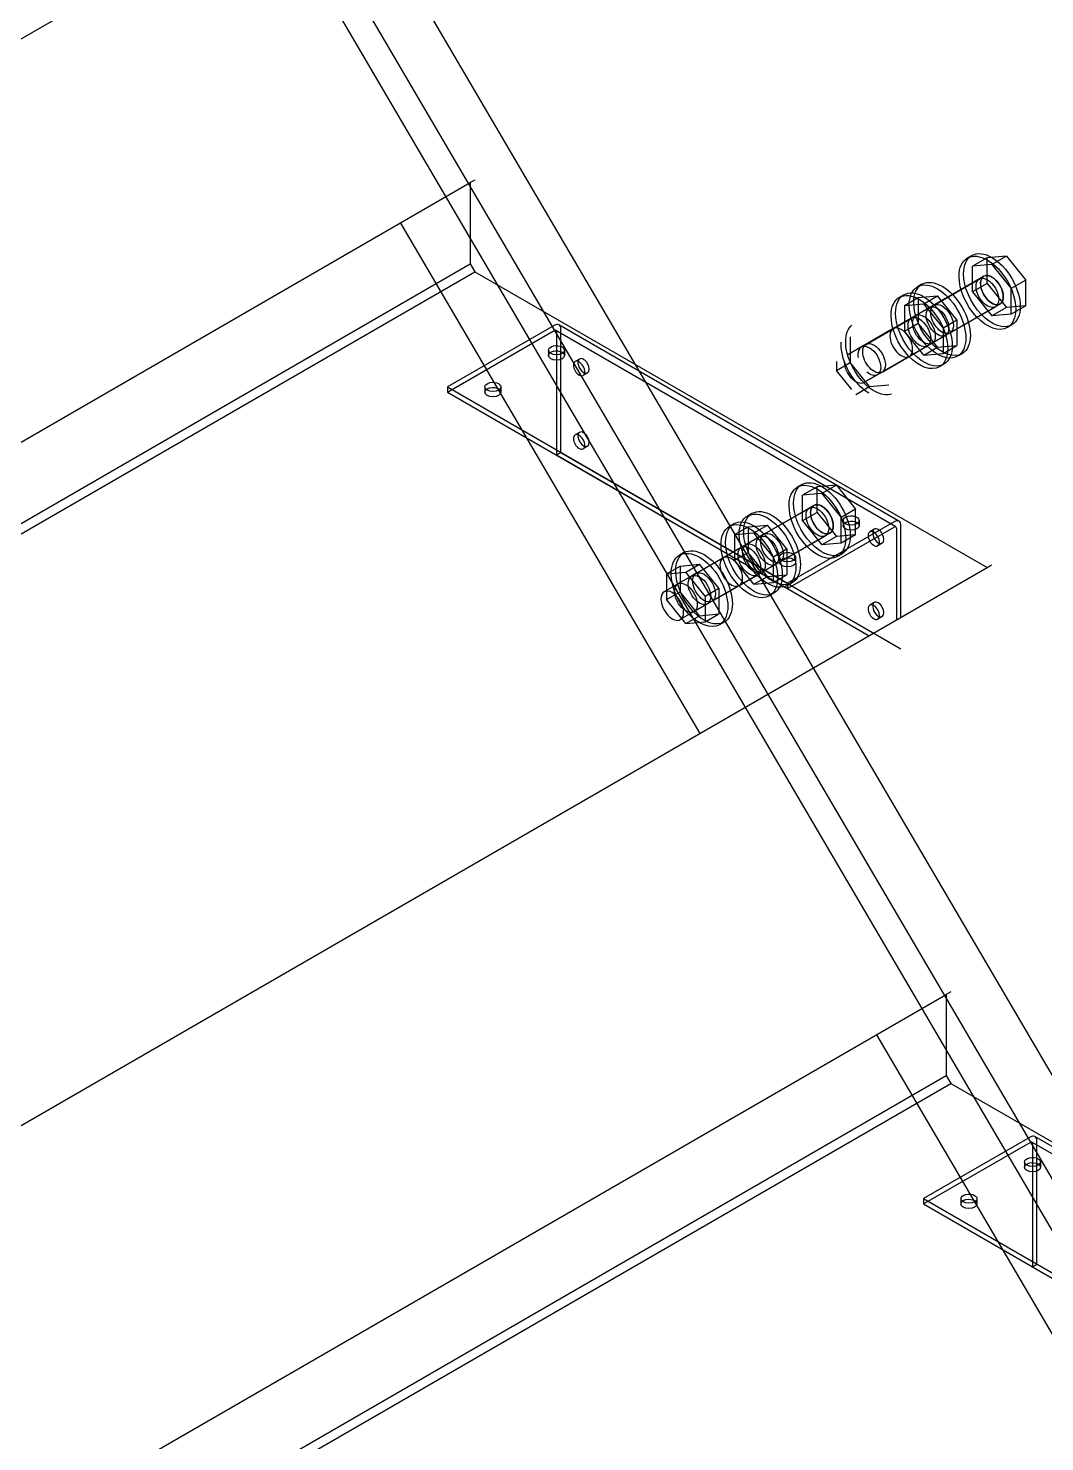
# Model space of a CAD drawing. Extents: x 0 to 316, y 0 to 723.
# Drawn here: x 183.2 to 246.6, y 104.8 to 192.9 of the extents above; entities that cross this region are included whole.
import ezdxf

# ---------------------------------------------------------------- set-up
doc = ezdxf.new("R2010")
doc.units = 0
doc.layers.get('0').update_dxf_attribs({"linetype": 'CONTINUOUS'})

msp = doc.modelspace()

# ---------------------------------------------------------------- linework, layer by layer
at = {"color": 253}
for p, q in [((99.0713, 379.917), (297.841, 41.1028)), ((96.2424, 378.284), (295.013, 39.4698)), ((94.8284, 377.469), (293.599, 38.6539)), ((121.416, 156.843), (213.34, 209.915)), ((211.077, 183.461), (210.794, 183.297)), ((118.87, 130.225), (210.794, 183.297)), ((210.794, 183.297), (210.794, 178.235)), ((206.433, 180.779), (225.111, 148.941)), ((118.87, 125.162), (210.794, 178.235)), ((210.794, 178.235), (211.077, 177.745)), ((242.087, 178.758), (241.804, 178.594)), ((243.041, 178.612), (242.135, 178.088)), ((243.337, 178.195), (242.135, 178.088)), ((242.135, 176.485), (242.135, 178.088)), ((244.242, 178.718), (243.041, 178.612)), ((243.041, 177.008), (243.041, 178.612)), ((244.242, 178.718), (243.337, 178.195)), ((243.337, 178.195), (244.538, 176.7)), ((244.242, 178.718), (245.444, 177.223)), ((119.154, 124.672), (211.077, 177.745)), ((211.077, 177.745), (243.038, 159.293)), ((242.836, 177.46), (237.18, 174.194)), ((239.725, 175.663), (242.554, 177.296)), ((242.836, 177.46), (242.554, 177.296)), ((245.444, 177.223), (244.538, 176.7)), ((245.444, 175.62), (245.444, 177.223)), ((237.844, 176.309), (237.561, 176.145)), ((238.975, 176.961), (238.693, 176.798)), ((243.041, 177.008), (242.135, 176.485)), ((242.135, 176.485), (243.337, 174.99)), ((243.041, 177.008), (244.242, 175.513)), ((244.538, 175.098), (244.538, 176.7)), ((237.892, 175.638), (238.74, 176.129)), ((237.892, 175.638), (239.094, 175.747)), ((237.892, 175.638), (237.892, 174.037)), ((243.837, 175.727), (238.18, 172.461)), ((239.442, 175.499), (238.593, 175.01)), ((238.74, 176.129), (239.943, 176.236)), ((238.74, 176.129), (238.74, 174.526)), ((239.094, 175.747), (239.943, 176.236)), ((240.295, 174.25), (239.094, 175.747)), ((239.725, 175.663), (239.442, 175.499)), ((241.144, 174.741), (239.943, 176.236)), ((240.725, 173.93), (243.555, 175.563)), ((244.242, 175.513), (243.337, 174.99)), ((243.837, 175.727), (243.555, 175.563)), ((245.444, 175.62), (244.242, 175.513)), ((245.444, 175.62), (244.538, 175.098)), ((235.483, 173.214), (238.311, 174.847)), ((238.593, 175.01), (238.311, 174.847)), ((240.295, 174.25), (241.144, 174.741)), ((241.144, 174.741), (241.144, 173.138)), ((244.538, 175.098), (243.337, 174.99)), ((216.027, 174.397), (209.381, 170.56)), ((209.381, 170.233), (216.027, 174.07)), ((237.339, 161.833), (216.128, 174.081)), ((216.169, 173.99), (216.169, 166.314)), ((237.539, 162.18), (216.327, 174.428)), ((216.451, 166.477), (216.451, 174.152)), ((237.18, 174.194), (234.352, 172.561)), ((234.498, 173.68), (234.498, 172.075)), ((237.892, 174.037), (238.74, 174.526)), ((239.094, 172.54), (237.892, 174.037)), ((239.943, 173.03), (238.74, 174.526)), ((240.443, 173.768), (239.594, 173.277)), ((240.295, 174.25), (240.295, 172.649)), ((240.725, 173.93), (240.443, 173.768)), ((244.586, 174.428), (244.304, 174.264)), ((215.669, 172.846), (215.669, 172.519)), ((216.668, 172.846), (216.668, 172.519)), ((235.199, 173.05), (234.352, 172.561)), ((235.483, 173.214), (235.199, 173.05)), ((236.482, 171.482), (239.311, 173.115)), ((239.094, 172.54), (239.943, 173.03)), ((239.594, 173.277), (239.311, 173.115)), ((239.943, 173.03), (241.144, 173.138)), ((240.295, 172.649), (241.144, 173.138)), ((217.616, 172.299), (217.332, 172.136)), ((233.649, 172.154), (233.649, 171.587)), ((233.649, 171.587), (234.498, 172.075)), ((235.7, 170.582), (234.498, 172.075)), ((238.18, 172.461), (235.351, 170.828)), ((239.094, 172.54), (240.295, 172.649)), ((240.344, 171.978), (240.061, 171.815)), ((241.475, 172.631), (241.192, 172.468)), ((218.116, 171.433), (217.832, 171.271)), ((234.605, 170.397), (233.649, 171.587)), ((236.2, 171.318), (235.351, 170.828)), ((236.482, 171.482), (236.2, 171.318)), ((209.381, 170.56), (230.592, 158.312)), ((209.381, 170.56), (209.381, 170.233)), ((209.381, 170.233), (230.592, 157.985)), ((211.708, 170.56), (211.708, 170.233)), ((212.708, 170.56), (212.708, 170.233)), ((234.851, 170.091), (235.7, 170.582)), ((235.7, 170.582), (236.901, 170.688)), ((217.616, 167.726), (217.332, 167.564)), ((218.116, 166.86), (217.832, 166.697)), ((216.169, 166.314), (216.451, 166.477)), ((216.169, 166.314), (235.684, 155.046)), ((216.451, 166.477), (237.663, 154.23)), ((231.48, 164.469), (231.197, 164.306)), ((232.434, 164.323), (231.528, 163.799)), ((233.635, 164.429), (232.434, 164.323)), ((232.434, 162.719), (232.434, 164.323)), ((233.635, 164.429), (232.73, 163.907)), ((233.635, 164.429), (234.837, 162.934)), ((232.23, 163.171), (226.573, 159.905)), ((232.73, 163.907), (231.528, 163.799)), ((231.528, 162.198), (231.528, 163.799)), ((232.23, 163.171), (231.947, 163.007)), ((232.73, 163.907), (233.932, 162.411)), ((228.369, 162.673), (228.086, 162.509)), ((229.118, 161.374), (231.947, 163.007)), ((232.434, 162.719), (231.528, 162.198)), ((231.528, 162.198), (232.73, 160.701)), ((232.434, 162.719), (233.635, 161.225)), ((234.837, 162.934), (233.932, 162.411)), ((233.932, 160.809), (233.932, 162.411)), ((234.053, 162.231), (234.053, 161.906)), ((234.837, 161.331), (234.837, 162.934)), ((235.053, 162.231), (235.053, 161.906)), ((227.237, 162.019), (226.955, 161.856)), ((227.285, 161.35), (228.134, 161.841)), ((227.285, 161.35), (228.487, 161.458)), ((227.285, 161.35), (227.285, 159.748)), ((233.23, 161.439), (227.573, 158.173)), ((228.134, 161.841), (229.336, 161.947)), ((228.134, 161.841), (228.134, 160.237)), ((228.487, 161.458), (229.336, 161.947)), ((229.69, 159.963), (228.487, 161.458)), ((229.118, 161.374), (228.836, 161.21)), ((230.537, 160.452), (229.336, 161.947)), ((237.24, 162.15), (230.592, 158.312)), ((230.592, 157.985), (237.24, 161.823)), ((233.23, 161.439), (232.948, 161.276)), ((234.837, 161.331), (233.635, 161.225)), ((234.837, 161.331), (233.932, 160.809)), ((236, 161.684), (235.718, 161.521)), ((237.381, 161.742), (237.381, 156.026)), ((237.663, 156.19), (237.663, 161.906)), ((224.876, 158.924), (227.704, 160.557)), ((227.987, 160.721), (227.704, 160.557)), ((228.836, 161.21), (227.987, 160.721)), ((229.69, 159.963), (230.537, 160.452)), ((230.119, 159.643), (232.948, 161.276)), ((230.537, 160.452), (230.537, 158.849)), ((233.635, 161.225), (232.73, 160.701)), ((233.932, 160.809), (232.73, 160.701)), ((236.5, 160.818), (236.216, 160.656)), ((226.573, 159.905), (222.896, 157.781)), ((224.125, 160.223), (223.843, 160.061)), ((227.285, 159.748), (228.134, 160.237)), ((228.487, 158.253), (227.285, 159.748)), ((229.336, 158.742), (228.134, 160.237)), ((229.69, 159.963), (229.69, 158.359)), ((230.119, 159.643), (229.836, 159.479)), ((230.094, 159.945), (230.094, 159.618)), ((231.093, 159.945), (231.093, 159.618)), ((233.98, 160.139), (233.697, 159.977)), ((151.114, 106.221), (243.038, 159.293)), ((223.042, 158.9), (223.891, 159.391)), ((223.042, 158.9), (224.245, 159.008)), ((223.042, 158.9), (223.042, 157.299)), ((224.593, 158.761), (223.745, 158.272)), ((223.891, 159.391), (225.093, 159.498)), ((223.891, 159.391), (223.891, 157.787)), ((224.245, 159.008), (225.093, 159.498)), ((225.447, 157.512), (224.245, 159.008)), ((224.876, 158.924), (224.593, 158.761)), ((226.296, 158.002), (225.093, 159.498)), ((225.875, 157.193), (228.705, 158.826)), ((228.487, 158.253), (229.336, 158.742)), ((228.987, 158.988), (228.705, 158.826)), ((229.836, 159.479), (228.987, 158.988)), ((229.336, 158.742), (230.537, 158.849)), ((229.69, 158.359), (230.537, 158.849)), ((243.038, 159.293), (243.321, 159.456)), ((223.042, 157.299), (223.891, 157.787)), ((225.093, 156.293), (223.891, 157.787)), ((227.573, 158.173), (223.897, 156.049)), ((225.447, 157.512), (226.296, 158.002)), ((226.296, 158.002), (226.296, 156.399)), ((228.487, 158.253), (229.69, 158.359)), ((230.868, 158.344), (230.586, 158.18)), ((230.592, 158.312), (230.592, 157.985)), ((224.245, 155.803), (223.042, 157.299)), ((225.593, 157.029), (224.744, 156.539)), ((225.447, 157.512), (225.447, 155.91)), ((225.875, 157.193), (225.593, 157.029)), ((229.737, 157.689), (229.454, 157.526)), ((236, 157.113), (235.718, 156.949)), ((224.245, 155.803), (225.093, 156.293)), ((225.093, 156.293), (226.296, 156.399)), ((225.447, 155.91), (226.296, 156.399)), ((236.5, 156.246), (236.216, 156.083)), ((224.245, 155.803), (225.447, 155.91)), ((226.627, 155.893), (226.343, 155.731)), ((148.569, 79.6025), (240.492, 132.675)), ((240.776, 132.837), (240.492, 132.675)), ((240.492, 132.675), (240.492, 127.612)), ((236.131, 130.156), (254.809, 98.3188)), ((148.569, 74.5395), (240.492, 127.612)), ((148.851, 74.0502), (240.776, 127.123)), ((240.492, 127.612), (240.776, 127.123)), ((240.776, 127.123), (272.737, 108.669)), ((245.725, 123.774), (239.079, 119.937)), ((239.079, 119.611), (245.725, 123.449)), ((267.038, 111.21), (245.825, 123.457)), ((267.237, 111.556), (246.025, 123.804)), ((246.149, 115.854), (246.149, 123.529)), ((245.867, 123.366), (245.867, 115.692)), ((245.366, 122.224), (245.366, 121.896)), ((246.367, 122.224), (246.367, 121.896)), ((239.079, 119.937), (260.292, 107.69)), ((239.079, 119.937), (239.079, 119.611)), ((241.408, 119.937), (241.408, 119.611)), ((242.407, 119.937), (242.407, 119.611)), ((239.079, 119.611), (260.292, 107.363)), ((245.867, 115.692), (246.149, 115.854)), ((245.867, 115.692), (265.383, 104.424)), ((246.149, 115.854), (267.363, 103.608))]:
    msp.add_line(p, q, dxfattribs=at)
for points in [[(241.804, 178.594), (242.493, 178.993), (243.612, 178.347), (244.304, 177.151)], [(242.087, 178.758), (242.777, 179.156), (243.896, 178.51), (244.586, 177.315)], [(241.286, 177.45), (241.286, 177.992), (241.472, 178.404), (241.804, 178.594)], [(241.569, 177.614), (241.569, 178.156), (241.755, 178.566), (242.087, 178.758)], [(238.693, 176.798), (239.383, 177.198), (240.502, 176.55), (241.192, 175.355)], [(238.975, 176.961), (239.666, 177.36), (240.785, 176.714), (241.475, 175.518)], [(242.376, 174.934), (241.718, 175.631), (241.286, 176.625), (241.286, 177.45)], [(242.66, 175.098), (242, 175.795), (241.569, 176.789), (241.569, 177.614)], [(242.347, 176.838), (242.347, 177.055), (242.42, 177.22), (242.554, 177.296)], [(242.347, 176.838), (242.347, 177.055), (242.42, 177.22), (242.554, 177.296)], [(242.554, 177.296), (242.83, 177.455), (243.277, 177.196), (243.555, 176.718)], [(242.554, 177.296), (242.83, 177.455), (243.277, 177.196), (243.555, 176.718)], [(242.63, 177.001), (242.63, 177.217), (242.704, 177.382), (242.836, 177.46)], [(242.668, 177.245), (242.644, 177.173), (242.63, 177.092), (242.63, 177.001)], [(242.804, 177.438), (242.743, 177.392), (242.697, 177.326), (242.668, 177.245)], [(242.836, 177.46), (242.825, 177.453), (242.814, 177.446), (242.804, 177.438)], [(242.836, 177.46), (243.114, 177.618), (243.561, 177.36), (243.837, 176.881)], [(243.2, 177.472), (243.062, 177.522), (242.936, 177.516), (242.836, 177.46)], [(243.472, 177.316), (243.384, 177.388), (243.291, 177.442), (243.2, 177.472)], [(243.87, 176.822), (243.767, 177.019), (243.628, 177.192), (243.472, 177.316)], [(244.586, 177.315), (245.277, 176.119), (245.277, 174.826), (244.586, 174.428)], [(237.326, 175.164), (237.326, 175.706), (237.512, 176.117), (237.844, 176.309)], [(237.561, 176.145), (238.252, 176.543), (239.371, 175.897), (240.061, 174.701)], [(237.844, 176.309), (238.534, 176.707), (239.653, 176.061), (240.344, 174.865)], [(238.175, 175.654), (238.175, 176.196), (238.361, 176.607), (238.693, 176.798)], [(238.458, 175.817), (238.458, 176.359), (238.645, 176.771), (238.975, 176.961)], [(242.783, 175.831), (242.52, 176.111), (242.347, 176.507), (242.347, 176.838)], [(242.783, 175.831), (242.52, 176.111), (242.347, 176.507), (242.347, 176.838)], [(243.065, 175.995), (242.802, 176.273), (242.63, 176.671), (242.63, 177.001)], [(242.63, 177.001), (242.63, 176.911), (242.644, 176.813), (242.668, 176.713)], [(242.668, 176.713), (242.697, 176.597), (242.743, 176.478), (242.804, 176.364)], [(242.804, 176.364), (242.907, 176.168), (243.047, 175.993), (243.2, 175.869)], [(243.555, 176.718), (243.83, 176.24), (243.83, 175.723), (243.555, 175.563)], [(243.555, 176.718), (243.83, 176.24), (243.83, 175.723), (243.555, 175.563)], [(243.837, 176.881), (244.113, 176.403), (244.113, 175.886), (243.837, 175.727)], [(244.005, 176.473), (243.976, 176.589), (243.929, 176.707), (243.87, 176.822)], [(244.005, 175.941), (244.057, 176.084), (244.057, 176.27), (244.005, 176.473)], [(244.304, 177.151), (244.995, 175.955), (244.995, 174.663), (244.304, 174.264)], [(237.043, 175), (237.043, 175.543), (237.229, 175.954), (237.561, 176.145)], [(239.266, 173.138), (238.604, 173.835), (238.175, 174.829), (238.175, 175.654)], [(239.548, 173.301), (238.888, 173.998), (238.458, 174.992), (238.458, 175.817)], [(239.234, 175.041), (239.234, 175.259), (239.31, 175.423), (239.442, 175.499)], [(239.234, 175.041), (239.234, 175.259), (239.31, 175.423), (239.442, 175.499)], [(239.442, 175.499), (239.72, 175.659), (240.166, 175.401), (240.443, 174.923)], [(239.442, 175.499), (239.72, 175.659), (240.166, 175.401), (240.443, 174.923)], [(239.518, 175.205), (239.518, 175.422), (239.593, 175.587), (239.725, 175.663)], [(239.518, 175.205), (239.518, 175.422), (239.593, 175.587), (239.725, 175.663)], [(239.725, 175.663), (240.002, 175.823), (240.448, 175.563), (240.725, 175.085)], [(239.725, 175.663), (240.002, 175.823), (240.448, 175.563), (240.725, 175.085)], [(241.475, 175.518), (242.165, 174.322), (242.165, 173.03), (241.475, 172.631)], [(243.555, 175.563), (243.352, 175.446), (243.047, 175.552), (242.783, 175.831)], [(243.555, 175.563), (243.352, 175.446), (243.047, 175.552), (242.783, 175.831)], [(243.837, 175.727), (243.634, 175.61), (243.33, 175.716), (243.065, 175.995)], [(243.2, 175.869), (243.291, 175.798), (243.384, 175.744), (243.472, 175.714)], [(243.472, 175.714), (243.61, 175.664), (243.736, 175.67), (243.837, 175.727)], [(243.837, 175.727), (243.848, 175.733), (243.859, 175.741), (243.87, 175.75)], [(243.87, 175.75), (243.929, 175.794), (243.976, 175.86), (244.005, 175.941)], [(238.135, 172.485), (237.474, 173.182), (237.043, 174.176), (237.043, 175)], [(238.419, 172.649), (237.757, 173.345), (237.326, 174.339), (237.326, 175.164)], [(238.104, 174.388), (238.104, 174.606), (238.179, 174.77), (238.311, 174.847)], [(238.104, 174.388), (238.104, 174.606), (238.179, 174.77), (238.311, 174.847)], [(238.311, 174.847), (238.587, 175.005), (239.034, 174.748), (239.311, 174.268)], [(238.311, 174.847), (238.587, 175.005), (239.034, 174.748), (239.311, 174.268)], [(238.387, 174.552), (238.387, 174.768), (238.461, 174.934), (238.593, 175.01)], [(238.387, 174.552), (238.387, 174.768), (238.461, 174.934), (238.593, 175.01)], [(238.822, 173.545), (238.559, 173.824), (238.387, 174.221), (238.387, 174.552)], [(238.822, 173.545), (238.559, 173.824), (238.387, 174.221), (238.387, 174.552)], [(238.593, 175.01), (238.87, 175.169), (239.318, 174.91), (239.594, 174.432)], [(238.593, 175.01), (238.87, 175.169), (239.318, 174.91), (239.594, 174.432)], [(239.673, 174.035), (239.408, 174.315), (239.234, 174.712), (239.234, 175.041)], [(239.673, 174.035), (239.408, 174.315), (239.234, 174.712), (239.234, 175.041)], [(239.955, 174.198), (239.691, 174.478), (239.518, 174.874), (239.518, 175.205)], [(239.955, 174.198), (239.691, 174.478), (239.518, 174.874), (239.518, 175.205)], [(240.061, 174.701), (240.751, 173.506), (240.751, 172.213), (240.061, 171.815)], [(240.344, 174.865), (241.034, 173.669), (241.034, 172.377), (240.344, 171.978)], [(240.443, 174.923), (240.719, 174.443), (240.719, 173.926), (240.443, 173.768)], [(240.443, 174.923), (240.719, 174.443), (240.719, 173.926), (240.443, 173.768)], [(240.725, 175.085), (241.002, 174.607), (241.002, 174.09), (240.725, 173.93)], [(240.725, 175.085), (241.002, 174.607), (241.002, 174.09), (240.725, 173.93)], [(241.192, 175.355), (241.883, 174.159), (241.883, 172.867), (241.192, 172.468)], [(244.304, 174.264), (243.798, 173.972), (243.038, 174.238), (242.376, 174.934)], [(244.586, 174.428), (244.081, 174.136), (243.321, 174.4), (242.66, 175.098)], [(216.327, 174.428), (216.247, 174.473), (216.14, 174.462), (216.027, 174.397)], [(216.128, 174.081), (216.1, 174.096), (216.064, 174.092), (216.027, 174.07)], [(216.169, 173.99), (216.169, 174.032), (216.154, 174.065), (216.128, 174.081)], [(216.451, 174.152), (216.451, 174.282), (216.406, 174.381), (216.327, 174.428)], [(234.216, 173.367), (234.216, 173.83), (234.351, 174.199), (234.599, 174.417)], [(237.18, 174.194), (237.047, 174.117), (236.973, 173.951), (236.973, 173.735)], [(236.973, 173.735), (236.973, 173.405), (237.145, 173.007), (237.409, 172.729)], [(238.18, 173.615), (237.905, 174.094), (237.455, 174.352), (237.18, 174.194)], [(238.541, 173.382), (238.277, 173.662), (238.104, 174.059), (238.104, 174.388)], [(238.541, 173.382), (238.277, 173.662), (238.104, 174.059), (238.104, 174.388)], [(239.311, 174.268), (239.587, 173.79), (239.587, 173.273), (239.311, 173.115)], [(239.311, 174.268), (239.587, 173.79), (239.587, 173.273), (239.311, 173.115)], [(239.594, 174.432), (239.869, 173.954), (239.869, 173.436), (239.594, 173.277)], [(239.594, 174.432), (239.869, 173.954), (239.869, 173.436), (239.594, 173.277)], [(240.443, 173.768), (240.24, 173.651), (239.936, 173.757), (239.673, 174.035)], [(240.443, 173.768), (240.24, 173.651), (239.936, 173.757), (239.673, 174.035)], [(240.725, 173.93), (240.523, 173.813), (240.218, 173.919), (239.955, 174.198)], [(240.725, 173.93), (240.523, 173.813), (240.218, 173.919), (239.955, 174.198)], [(215.669, 172.846), (215.669, 172.962), (215.79, 173.068), (215.977, 173.112)], [(216.169, 172.558), (215.892, 172.558), (215.669, 172.686), (215.669, 172.846)], [(215.669, 172.519), (215.669, 172.636), (215.79, 172.741), (215.977, 172.787)], [(215.977, 173.112), (216.163, 173.157), (216.378, 173.133), (216.522, 173.05)], [(215.977, 172.787), (216.163, 172.831), (216.378, 172.806), (216.522, 172.723)], [(216.668, 172.846), (216.668, 172.686), (216.444, 172.558), (216.169, 172.558)], [(216.522, 173.05), (216.615, 172.996), (216.668, 172.922), (216.668, 172.846)], [(233.932, 173.204), (233.932, 173.255), (233.934, 173.306), (233.937, 173.356)], [(235.664, 170.163), (234.702, 170.742), (233.932, 172.093), (233.932, 173.204)], [(235.215, 170.953), (234.604, 171.646), (234.216, 172.584), (234.216, 173.367)], [(234.993, 172.592), (234.993, 172.809), (235.067, 172.973), (235.199, 173.05)], [(234.993, 172.592), (234.993, 172.809), (235.067, 172.973), (235.199, 173.05)], [(235.199, 173.05), (235.476, 173.21), (235.924, 172.951), (236.2, 172.472)], [(235.199, 173.05), (235.476, 173.21), (235.924, 172.951), (236.2, 172.472)], [(235.277, 172.755), (235.277, 172.973), (235.35, 173.137), (235.483, 173.214)], [(235.277, 172.755), (235.277, 172.973), (235.35, 173.137), (235.483, 173.214)], [(235.483, 173.214), (235.759, 173.372), (236.207, 173.115), (236.482, 172.635)], [(235.483, 173.214), (235.759, 173.372), (236.207, 173.115), (236.482, 172.635)], [(238.18, 172.461), (238.456, 172.62), (238.456, 173.137), (238.18, 173.615)], [(239.311, 173.115), (239.109, 172.998), (238.804, 173.104), (238.541, 173.382)], [(239.311, 173.115), (239.109, 172.998), (238.804, 173.104), (238.541, 173.382)], [(239.594, 173.277), (239.391, 173.16), (239.088, 173.266), (238.822, 173.545)], [(239.594, 173.277), (239.391, 173.16), (239.088, 173.266), (238.822, 173.545)], [(241.192, 172.468), (240.687, 172.176), (239.927, 172.441), (239.266, 173.138)], [(241.475, 172.631), (240.969, 172.339), (240.209, 172.605), (239.548, 173.301)], [(216.169, 172.23), (215.892, 172.23), (215.669, 172.361), (215.669, 172.519)], [(216.668, 172.519), (216.668, 172.361), (216.444, 172.23), (216.169, 172.23)], [(216.522, 172.723), (216.615, 172.67), (216.668, 172.597), (216.668, 172.519)], [(217.332, 172.136), (217.231, 172.077), (217.201, 171.92), (217.256, 171.735)], [(217.832, 171.847), (217.694, 172.087), (217.471, 172.215), (217.332, 172.136)], [(217.616, 172.299), (217.514, 172.24), (217.483, 172.083), (217.539, 171.898)], [(217.539, 171.898), (217.594, 171.715), (217.722, 171.541), (217.865, 171.458)], [(218.116, 172.011), (217.977, 172.249), (217.754, 172.379), (217.616, 172.299)], [(218.116, 171.433), (218.254, 171.513), (218.254, 171.771), (218.116, 172.011)], [(234.581, 171.096), (234.316, 171.374), (234.144, 171.772), (234.144, 172.102)], [(235.011, 172.397), (234.998, 172.464), (234.993, 172.531), (234.993, 172.592)], [(235.011, 172.397), (234.998, 172.464), (234.993, 172.531), (234.993, 172.592)], [(235.712, 171.749), (235.447, 172.029), (235.277, 172.426), (235.277, 172.755)], [(235.712, 171.749), (235.447, 172.029), (235.277, 172.426), (235.277, 172.755)], [(236.2, 172.472), (236.475, 171.994), (236.475, 171.478), (236.2, 171.318)], [(236.2, 172.472), (236.475, 171.994), (236.475, 171.478), (236.2, 171.318)], [(236.482, 172.635), (236.759, 172.157), (236.759, 171.64), (236.482, 171.482)], [(236.482, 172.635), (236.759, 172.157), (236.759, 171.64), (236.482, 171.482)], [(237.409, 172.729), (237.673, 172.45), (237.978, 172.344), (238.18, 172.461)], [(240.061, 171.815), (239.556, 171.523), (238.795, 171.788), (238.135, 172.485)], [(240.344, 171.978), (239.838, 171.686), (239.079, 171.95), (238.419, 172.649)], [(217.256, 171.735), (217.311, 171.552), (217.439, 171.377), (217.583, 171.294)], [(217.583, 171.294), (217.676, 171.24), (217.766, 171.231), (217.832, 171.271)], [(217.832, 171.271), (217.97, 171.349), (217.97, 171.608), (217.832, 171.847)], [(217.865, 171.458), (217.959, 171.403), (218.048, 171.395), (218.116, 171.433)], [(235.351, 170.828), (235.149, 170.711), (234.845, 170.817), (234.581, 171.096)], [(236.2, 171.318), (236.026, 171.219), (235.778, 171.279), (235.54, 171.48)], [(236.2, 171.318), (236.026, 171.219), (235.778, 171.279), (235.54, 171.48)], [(236.482, 171.482), (236.281, 171.365), (235.975, 171.471), (235.712, 171.749)], [(236.482, 171.482), (236.281, 171.365), (235.975, 171.471), (235.712, 171.749)], [(211.708, 170.56), (211.708, 170.677), (211.831, 170.781), (212.017, 170.826)], [(212.208, 170.272), (211.933, 170.272), (211.708, 170.4), (211.708, 170.56)], [(211.708, 170.233), (211.708, 170.35), (211.831, 170.455), (212.017, 170.501)], [(212.208, 169.944), (211.933, 169.944), (211.708, 170.073), (211.708, 170.233)], [(212.017, 170.826), (212.204, 170.871), (212.419, 170.846), (212.562, 170.764)], [(212.017, 170.501), (212.204, 170.545), (212.419, 170.52), (212.562, 170.437)], [(212.708, 170.56), (212.708, 170.4), (212.484, 170.272), (212.208, 170.272)], [(212.708, 170.233), (212.708, 170.073), (212.484, 169.944), (212.208, 169.944)], [(212.562, 170.764), (212.656, 170.708), (212.708, 170.637), (212.708, 170.56)], [(212.562, 170.437), (212.656, 170.384), (212.708, 170.309), (212.708, 170.233)], [(237.083, 170.115), (236.551, 169.933), (235.826, 170.258), (235.215, 170.953)], [(217.332, 167.564), (217.231, 167.505), (217.201, 167.348), (217.256, 167.163)], [(217.832, 167.275), (217.694, 167.514), (217.471, 167.644), (217.332, 167.564)], [(217.616, 167.726), (217.514, 167.669), (217.483, 167.51), (217.539, 167.327)], [(218.116, 167.439), (217.977, 167.677), (217.754, 167.807), (217.616, 167.726)], [(217.256, 167.163), (217.311, 166.978), (217.439, 166.805), (217.583, 166.722)], [(217.539, 167.327), (217.594, 167.142), (217.722, 166.969), (217.865, 166.886)], [(217.583, 166.722), (217.676, 166.668), (217.766, 166.66), (217.832, 166.697)], [(217.832, 166.697), (217.97, 166.777), (217.97, 167.035), (217.832, 167.275)], [(217.865, 166.886), (217.959, 166.831), (218.048, 166.823), (218.116, 166.86)], [(218.116, 166.86), (218.254, 166.94), (218.254, 167.199), (218.116, 167.439)], [(231.48, 164.469), (232.17, 164.869), (233.289, 164.221), (233.98, 163.026)], [(230.68, 163.161), (230.68, 163.703), (230.866, 164.115), (231.197, 164.306)], [(230.962, 163.324), (230.962, 163.867), (231.148, 164.279), (231.48, 164.469)], [(231.197, 164.306), (231.888, 164.705), (233.007, 164.058), (233.697, 162.862)], [(228.369, 162.673), (229.059, 163.072), (230.178, 162.425), (230.868, 161.229)], [(231.771, 160.645), (231.109, 161.344), (230.68, 162.336), (230.68, 163.161)], [(232.053, 160.809), (231.393, 161.506), (230.962, 162.5), (230.962, 163.324)], [(231.947, 163.007), (232.223, 163.167), (232.671, 162.909), (232.948, 162.429)], [(231.947, 163.007), (232.223, 163.167), (232.671, 162.909), (232.948, 162.429)], [(232.023, 162.712), (232.023, 162.93), (232.097, 163.094), (232.23, 163.171)], [(232.197, 163.149), (232.137, 163.103), (232.091, 163.038), (232.062, 162.956)], [(232.23, 163.171), (232.219, 163.164), (232.208, 163.157), (232.197, 163.149)], [(232.23, 163.171), (232.507, 163.329), (232.953, 163.072), (233.23, 162.594)], [(232.595, 163.183), (232.456, 163.233), (232.329, 163.227), (232.23, 163.171)], [(232.865, 163.027), (232.775, 163.099), (232.684, 163.153), (232.595, 163.183)], [(226.955, 161.856), (227.645, 162.256), (228.764, 161.608), (229.454, 160.413)], [(227.237, 162.019), (227.928, 162.418), (229.047, 161.772), (229.737, 160.576)], [(227.568, 161.365), (227.568, 161.906), (227.754, 162.318), (228.086, 162.509)], [(227.85, 161.528), (227.85, 162.07), (228.038, 162.482), (228.369, 162.673)], [(228.086, 162.509), (228.776, 162.909), (229.895, 162.263), (230.586, 161.066)], [(231.74, 162.549), (231.74, 162.766), (231.815, 162.931), (231.947, 163.007)], [(231.74, 162.549), (231.74, 162.766), (231.815, 162.931), (231.947, 163.007)], [(232.176, 161.542), (231.913, 161.822), (231.74, 162.22), (231.74, 162.549)], [(232.176, 161.542), (231.913, 161.822), (231.74, 162.22), (231.74, 162.549)], [(232.062, 162.956), (232.035, 162.886), (232.023, 162.803), (232.023, 162.712)], [(232.46, 161.706), (232.195, 161.986), (232.023, 162.383), (232.023, 162.712)], [(232.023, 162.712), (232.023, 162.622), (232.035, 162.526), (232.062, 162.425)], [(232.062, 162.425), (232.091, 162.308), (232.137, 162.191), (232.197, 162.077)], [(233.263, 162.533), (233.16, 162.73), (233.019, 162.903), (232.865, 163.027)], [(232.948, 162.429), (233.223, 161.951), (233.223, 161.434), (232.948, 161.276)], [(232.948, 162.429), (233.223, 161.951), (233.223, 161.434), (232.948, 161.276)], [(233.23, 162.594), (233.506, 162.114), (233.506, 161.597), (233.23, 161.439)], [(233.398, 162.183), (233.37, 162.3), (233.323, 162.418), (233.263, 162.533)], [(233.697, 162.862), (234.388, 161.667), (234.388, 160.375), (233.697, 159.977)], [(233.98, 163.026), (234.67, 161.83), (234.67, 160.537), (233.98, 160.139)], [(234.053, 162.231), (234.053, 162.348), (234.174, 162.453), (234.362, 162.498)], [(234.553, 161.943), (234.276, 161.943), (234.053, 162.072), (234.053, 162.231)], [(234.362, 162.498), (234.549, 162.544), (234.764, 162.519), (234.906, 162.435)], [(234.362, 162.172), (234.549, 162.216), (234.764, 162.191), (234.906, 162.11)], [(235.053, 162.231), (235.053, 162.072), (234.829, 161.943), (234.553, 161.943)], [(234.906, 162.435), (235, 162.381), (235.053, 162.308), (235.053, 162.231)], [(237.539, 162.18), (237.459, 162.226), (237.353, 162.214), (237.24, 162.15)], [(226.436, 160.712), (226.436, 161.254), (226.623, 161.666), (226.955, 161.856)], [(226.719, 160.875), (226.719, 161.417), (226.906, 161.829), (227.237, 162.019)], [(228.659, 158.849), (227.999, 159.547), (227.568, 160.539), (227.568, 161.365)], [(228.942, 159.012), (228.282, 159.711), (227.85, 160.703), (227.85, 161.528)], [(228.836, 161.21), (229.113, 161.37), (229.559, 161.112), (229.836, 160.634)], [(228.836, 161.21), (229.113, 161.37), (229.559, 161.112), (229.836, 160.634)], [(228.912, 160.916), (228.912, 161.133), (228.986, 161.297), (229.118, 161.374)], [(228.912, 160.916), (228.912, 161.133), (228.986, 161.297), (229.118, 161.374)], [(229.118, 161.374), (229.395, 161.534), (229.843, 161.276), (230.119, 160.796)], [(229.118, 161.374), (229.395, 161.534), (229.843, 161.276), (230.119, 160.796)], [(232.948, 161.276), (232.745, 161.159), (232.441, 161.265), (232.176, 161.542)], [(232.948, 161.276), (232.745, 161.159), (232.441, 161.265), (232.176, 161.542)], [(232.197, 162.077), (232.3, 161.879), (232.441, 161.706), (232.595, 161.582)], [(233.23, 161.439), (233.028, 161.321), (232.723, 161.428), (232.46, 161.706)], [(232.595, 161.582), (232.684, 161.509), (232.775, 161.457), (232.865, 161.425)], [(232.865, 161.425), (233.004, 161.376), (233.131, 161.381), (233.23, 161.439)], [(233.23, 161.439), (233.241, 161.444), (233.252, 161.452), (233.263, 161.461)], [(233.263, 161.461), (233.323, 161.505), (233.37, 161.571), (233.398, 161.652)], [(233.398, 161.652), (233.449, 161.796), (233.449, 161.983), (233.398, 162.183)], [(234.053, 161.906), (234.053, 162.021), (234.174, 162.127), (234.362, 162.172)], [(234.553, 161.616), (234.276, 161.616), (234.053, 161.746), (234.053, 161.906)], [(235.053, 161.906), (235.053, 161.746), (234.829, 161.616), (234.553, 161.616)], [(234.906, 162.11), (235, 162.056), (235.053, 161.981), (235.053, 161.906)], [(235.718, 161.521), (235.616, 161.463), (235.585, 161.305), (235.64, 161.12)], [(236.216, 161.232), (236.079, 161.472), (235.855, 161.601), (235.718, 161.521)], [(236, 161.684), (235.899, 161.626), (235.869, 161.469), (235.923, 161.284)], [(236.5, 161.396), (236.363, 161.636), (236.138, 161.764), (236, 161.684)], [(236.5, 160.818), (236.638, 160.898), (236.638, 161.157), (236.5, 161.396)], [(237.339, 161.833), (237.313, 161.848), (237.278, 161.845), (237.24, 161.823)], [(237.381, 161.742), (237.381, 161.786), (237.367, 161.819), (237.339, 161.833)], [(237.663, 161.906), (237.663, 162.035), (237.619, 162.133), (237.539, 162.18)], [(223.843, 160.061), (224.534, 160.459), (225.653, 159.813), (226.343, 158.616)], [(224.125, 160.223), (224.816, 160.623), (225.936, 159.977), (226.627, 158.78)], [(227.528, 158.196), (226.868, 158.893), (226.436, 159.887), (226.436, 160.712)], [(227.81, 158.359), (227.15, 159.056), (226.719, 160.05), (226.719, 160.875)], [(227.498, 160.099), (227.498, 160.317), (227.572, 160.481), (227.704, 160.557)], [(227.498, 160.099), (227.498, 160.317), (227.572, 160.481), (227.704, 160.557)], [(227.704, 160.557), (227.981, 160.718), (228.428, 160.459), (228.705, 159.98)], [(227.704, 160.557), (227.981, 160.718), (228.428, 160.459), (228.705, 159.98)], [(227.78, 160.263), (227.78, 160.479), (227.855, 160.645), (227.987, 160.721)], [(227.78, 160.263), (227.78, 160.479), (227.855, 160.645), (227.987, 160.721)], [(227.987, 160.721), (228.264, 160.88), (228.711, 160.621), (228.987, 160.143)], [(227.987, 160.721), (228.264, 160.88), (228.711, 160.621), (228.987, 160.143)], [(228.629, 160.754), (228.629, 160.969), (228.703, 161.134), (228.836, 161.21)], [(228.629, 160.754), (228.629, 160.969), (228.703, 161.134), (228.836, 161.21)], [(229.066, 159.746), (228.801, 160.025), (228.629, 160.423), (228.629, 160.754)], [(229.066, 159.746), (228.801, 160.025), (228.629, 160.423), (228.629, 160.754)], [(229.348, 159.909), (229.084, 160.189), (228.912, 160.587), (228.912, 160.916)], [(229.348, 159.909), (229.084, 160.189), (228.912, 160.587), (228.912, 160.916)], [(229.737, 160.576), (230.427, 159.38), (230.427, 158.089), (229.737, 157.689)], [(229.836, 160.634), (230.112, 160.155), (230.112, 159.639), (229.836, 159.479)], [(229.836, 160.634), (230.112, 160.155), (230.112, 159.639), (229.836, 159.479)], [(230.119, 160.796), (230.394, 160.318), (230.394, 159.801), (230.119, 159.643)], [(230.119, 160.796), (230.394, 160.318), (230.394, 159.801), (230.119, 159.643)], [(230.586, 161.066), (231.276, 159.87), (231.276, 158.578), (230.586, 158.18)], [(230.868, 161.229), (231.559, 160.034), (231.559, 158.742), (230.868, 158.344)], [(233.697, 159.977), (233.192, 159.684), (232.431, 159.949), (231.771, 160.645)], [(233.98, 160.139), (233.474, 159.847), (232.713, 160.111), (232.053, 160.809)], [(235.64, 161.12), (235.695, 160.937), (235.824, 160.762), (235.967, 160.681)], [(235.923, 161.284), (235.978, 161.101), (236.107, 160.926), (236.25, 160.843)], [(235.967, 160.681), (236.061, 160.627), (236.15, 160.617), (236.216, 160.656)], [(236.216, 160.656), (236.355, 160.736), (236.355, 160.993), (236.216, 161.232)], [(236.25, 160.843), (236.345, 160.789), (236.434, 160.78), (236.5, 160.818)], [(223.325, 158.915), (223.325, 159.457), (223.512, 159.869), (223.843, 160.061)], [(223.609, 159.079), (223.609, 159.621), (223.795, 160.033), (224.125, 160.223)], [(226.573, 159.905), (226.441, 159.828), (226.366, 159.664), (226.366, 159.446)], [(227.573, 159.327), (227.296, 159.806), (226.85, 160.063), (226.573, 159.905)], [(227.934, 159.093), (227.67, 159.373), (227.498, 159.77), (227.498, 160.099)], [(227.934, 159.093), (227.67, 159.373), (227.498, 159.77), (227.498, 160.099)], [(228.217, 159.256), (227.952, 159.536), (227.78, 159.933), (227.78, 160.263)], [(228.217, 159.256), (227.952, 159.536), (227.78, 159.933), (227.78, 160.263)], [(228.705, 159.98), (228.98, 159.501), (228.98, 158.984), (228.705, 158.826)], [(228.705, 159.98), (228.98, 159.501), (228.98, 158.984), (228.705, 158.826)], [(228.987, 160.143), (229.264, 159.665), (229.264, 159.148), (228.987, 158.988)], [(228.987, 160.143), (229.264, 159.665), (229.264, 159.148), (228.987, 158.988)], [(229.836, 159.479), (229.634, 159.362), (229.329, 159.468), (229.066, 159.746)], [(229.836, 159.479), (229.634, 159.362), (229.329, 159.468), (229.066, 159.746)], [(230.119, 159.643), (229.916, 159.526), (229.613, 159.632), (229.348, 159.909)], [(230.119, 159.643), (229.916, 159.526), (229.613, 159.632), (229.348, 159.909)], [(229.454, 160.413), (230.145, 159.217), (230.145, 157.926), (229.454, 157.526)], [(230.094, 159.945), (230.094, 160.062), (230.215, 160.167), (230.402, 160.212)], [(230.592, 159.657), (230.317, 159.657), (230.094, 159.786), (230.094, 159.945)], [(230.094, 159.618), (230.094, 159.735), (230.215, 159.84), (230.402, 159.886)], [(230.592, 159.33), (230.317, 159.33), (230.094, 159.46), (230.094, 159.618)], [(230.402, 160.212), (230.589, 160.256), (230.803, 160.233), (230.947, 160.149)], [(230.402, 159.886), (230.589, 159.931), (230.803, 159.905), (230.947, 159.824)], [(231.093, 159.945), (231.093, 159.786), (230.87, 159.657), (230.592, 159.657)], [(231.093, 159.618), (231.093, 159.46), (230.87, 159.33), (230.592, 159.33)], [(230.947, 160.149), (231.041, 160.095), (231.093, 160.022), (231.093, 159.945)], [(230.947, 159.824), (231.041, 159.768), (231.093, 159.695), (231.093, 159.618)], [(224.416, 156.4), (223.756, 157.098), (223.325, 158.09), (223.325, 158.915)], [(224.7, 156.563), (224.039, 157.26), (223.609, 158.254), (223.609, 159.079)], [(224.386, 158.303), (224.386, 158.52), (224.461, 158.684), (224.593, 158.761)], [(224.386, 158.303), (224.386, 158.52), (224.461, 158.684), (224.593, 158.761)], [(224.593, 158.761), (224.87, 158.921), (225.317, 158.662), (225.593, 158.184)], [(224.593, 158.761), (224.87, 158.921), (225.317, 158.662), (225.593, 158.184)], [(224.668, 158.466), (224.668, 158.684), (224.743, 158.848), (224.876, 158.924)], [(224.668, 158.466), (224.668, 158.684), (224.743, 158.848), (224.876, 158.924)], [(224.876, 158.924), (225.152, 159.085), (225.6, 158.826), (225.875, 158.347)], [(224.876, 158.924), (225.152, 159.085), (225.6, 158.826), (225.875, 158.347)], [(226.366, 159.446), (226.366, 159.117), (226.538, 158.72), (226.803, 158.44)], [(226.627, 158.78), (227.317, 157.584), (227.317, 156.293), (226.627, 155.893)], [(227.573, 158.173), (227.849, 158.331), (227.849, 158.848), (227.573, 159.327)], [(228.705, 158.826), (228.502, 158.709), (228.197, 158.815), (227.934, 159.093)], [(228.705, 158.826), (228.502, 158.709), (228.197, 158.815), (227.934, 159.093)], [(228.987, 158.988), (228.785, 158.873), (228.481, 158.978), (228.217, 159.256)], [(228.987, 158.988), (228.785, 158.873), (228.481, 158.978), (228.217, 159.256)], [(230.586, 158.18), (230.08, 157.887), (229.319, 158.152), (228.659, 158.849)], [(230.868, 158.344), (230.362, 158.051), (229.603, 158.316), (228.942, 159.012)], [(223.897, 157.204), (223.62, 157.682), (223.172, 157.94), (222.896, 157.781)], [(223.537, 157.813), (223.537, 158.031), (223.611, 158.195), (223.745, 158.272)], [(223.974, 156.807), (223.709, 157.087), (223.537, 157.484), (223.537, 157.813)], [(223.745, 158.272), (224.021, 158.43), (224.469, 158.173), (224.744, 157.694)], [(224.823, 157.298), (224.558, 157.576), (224.386, 157.973), (224.386, 158.303)], [(224.823, 157.298), (224.558, 157.576), (224.386, 157.973), (224.386, 158.303)], [(225.105, 157.46), (224.841, 157.74), (224.668, 158.137), (224.668, 158.466)], [(225.105, 157.46), (224.841, 157.74), (224.668, 158.137), (224.668, 158.466)], [(225.593, 158.184), (225.869, 157.705), (225.869, 157.189), (225.593, 157.029)], [(225.593, 158.184), (225.869, 157.705), (225.869, 157.189), (225.593, 157.029)], [(225.875, 158.347), (226.153, 157.868), (226.153, 157.351), (225.875, 157.193)], [(225.875, 158.347), (226.153, 157.868), (226.153, 157.351), (225.875, 157.193)], [(226.343, 158.616), (227.033, 157.421), (227.033, 156.129), (226.343, 155.731)], [(226.803, 158.44), (227.066, 158.162), (227.371, 158.055), (227.573, 158.173)], [(229.454, 157.526), (228.949, 157.234), (228.188, 157.499), (227.528, 158.196)], [(229.737, 157.689), (229.231, 157.397), (228.472, 157.663), (227.81, 158.359)], [(222.896, 157.781), (222.764, 157.704), (222.69, 157.54), (222.69, 157.324)], [(222.69, 157.324), (222.69, 156.993), (222.862, 156.596), (223.125, 156.318)], [(223.897, 156.049), (224.172, 156.209), (224.172, 156.726), (223.897, 157.204)], [(224.744, 157.694), (225.021, 157.215), (225.021, 156.698), (224.744, 156.539)], [(225.593, 157.029), (225.39, 156.912), (225.087, 157.018), (224.823, 157.298)], [(225.593, 157.029), (225.39, 156.912), (225.087, 157.018), (224.823, 157.298)], [(225.875, 157.193), (225.674, 157.076), (225.37, 157.182), (225.105, 157.46)], [(225.875, 157.193), (225.674, 157.076), (225.37, 157.182), (225.105, 157.46)], [(235.718, 156.949), (235.616, 156.89), (235.585, 156.732), (235.64, 156.548)], [(236.216, 156.661), (236.079, 156.899), (235.855, 157.029), (235.718, 156.949)], [(236, 157.113), (235.899, 157.053), (235.869, 156.897), (235.923, 156.712)], [(236.5, 156.823), (236.363, 157.062), (236.138, 157.193), (236, 157.113)], [(223.125, 156.318), (223.389, 156.038), (223.694, 155.932), (223.897, 156.049)], [(224.744, 156.539), (224.543, 156.422), (224.239, 156.529), (223.974, 156.807)], [(226.343, 155.731), (225.837, 155.438), (225.078, 155.702), (224.416, 156.4)], [(226.627, 155.893), (226.121, 155.601), (225.36, 155.866), (224.7, 156.563)], [(235.64, 156.548), (235.695, 156.365), (235.824, 156.191), (235.967, 156.107)], [(235.923, 156.712), (235.978, 156.527), (236.107, 156.354), (236.25, 156.271)], [(235.967, 156.107), (236.061, 156.053), (236.15, 156.045), (236.216, 156.083)], [(236.216, 156.083), (236.355, 156.162), (236.355, 156.421), (236.216, 156.661)], [(236.25, 156.271), (236.345, 156.217), (236.434, 156.209), (236.5, 156.246)], [(236.5, 156.246), (236.638, 156.326), (236.638, 156.584), (236.5, 156.823)], [(246.025, 123.804), (245.945, 123.85), (245.838, 123.839), (245.725, 123.774)], [(245.825, 123.457), (245.799, 123.474), (245.763, 123.469), (245.725, 123.449)], [(245.867, 123.366), (245.867, 123.409), (245.852, 123.442), (245.825, 123.457)], [(246.149, 123.529), (246.149, 123.66), (246.105, 123.759), (246.025, 123.804)], [(245.675, 122.49), (245.861, 122.534), (246.076, 122.51), (246.219, 122.428)], [(245.366, 122.224), (245.366, 122.341), (245.489, 122.446), (245.675, 122.49)], [(245.867, 121.934), (245.591, 121.934), (245.366, 122.064), (245.366, 122.224)], [(245.366, 121.896), (245.366, 122.013), (245.489, 122.118), (245.675, 122.163)], [(245.867, 121.608), (245.591, 121.608), (245.366, 121.737), (245.366, 121.896)], [(245.675, 122.163), (245.861, 122.209), (246.076, 122.184), (246.219, 122.1)], [(246.367, 122.224), (246.367, 122.064), (246.143, 121.934), (245.867, 121.934)], [(246.367, 121.896), (246.367, 121.737), (246.143, 121.608), (245.867, 121.608)], [(246.219, 122.428), (246.313, 122.374), (246.367, 122.3), (246.367, 122.224)], [(246.219, 122.1), (246.313, 122.046), (246.367, 121.973), (246.367, 121.896)], [(241.408, 119.937), (241.408, 120.053), (241.529, 120.159), (241.716, 120.203)], [(241.906, 119.648), (241.631, 119.648), (241.408, 119.778), (241.408, 119.937)], [(241.716, 120.203), (241.902, 120.247), (242.117, 120.223), (242.261, 120.142)], [(241.716, 119.877), (241.902, 119.921), (242.117, 119.898), (242.261, 119.815)], [(242.407, 119.937), (242.407, 119.778), (242.183, 119.648), (241.906, 119.648)], [(242.261, 120.142), (242.354, 120.088), (242.407, 120.013), (242.407, 119.937)], [(241.408, 119.611), (241.408, 119.727), (241.529, 119.833), (241.716, 119.877)], [(241.906, 119.321), (241.631, 119.321), (241.408, 119.451), (241.408, 119.611)], [(242.407, 119.611), (242.407, 119.451), (242.183, 119.321), (241.906, 119.321)], [(242.261, 119.815), (242.354, 119.76), (242.407, 119.687), (242.407, 119.611)]]:
    msp.add_open_spline(points, degree=3, dxfattribs=at)

doc.saveas('drawing.dxf')
